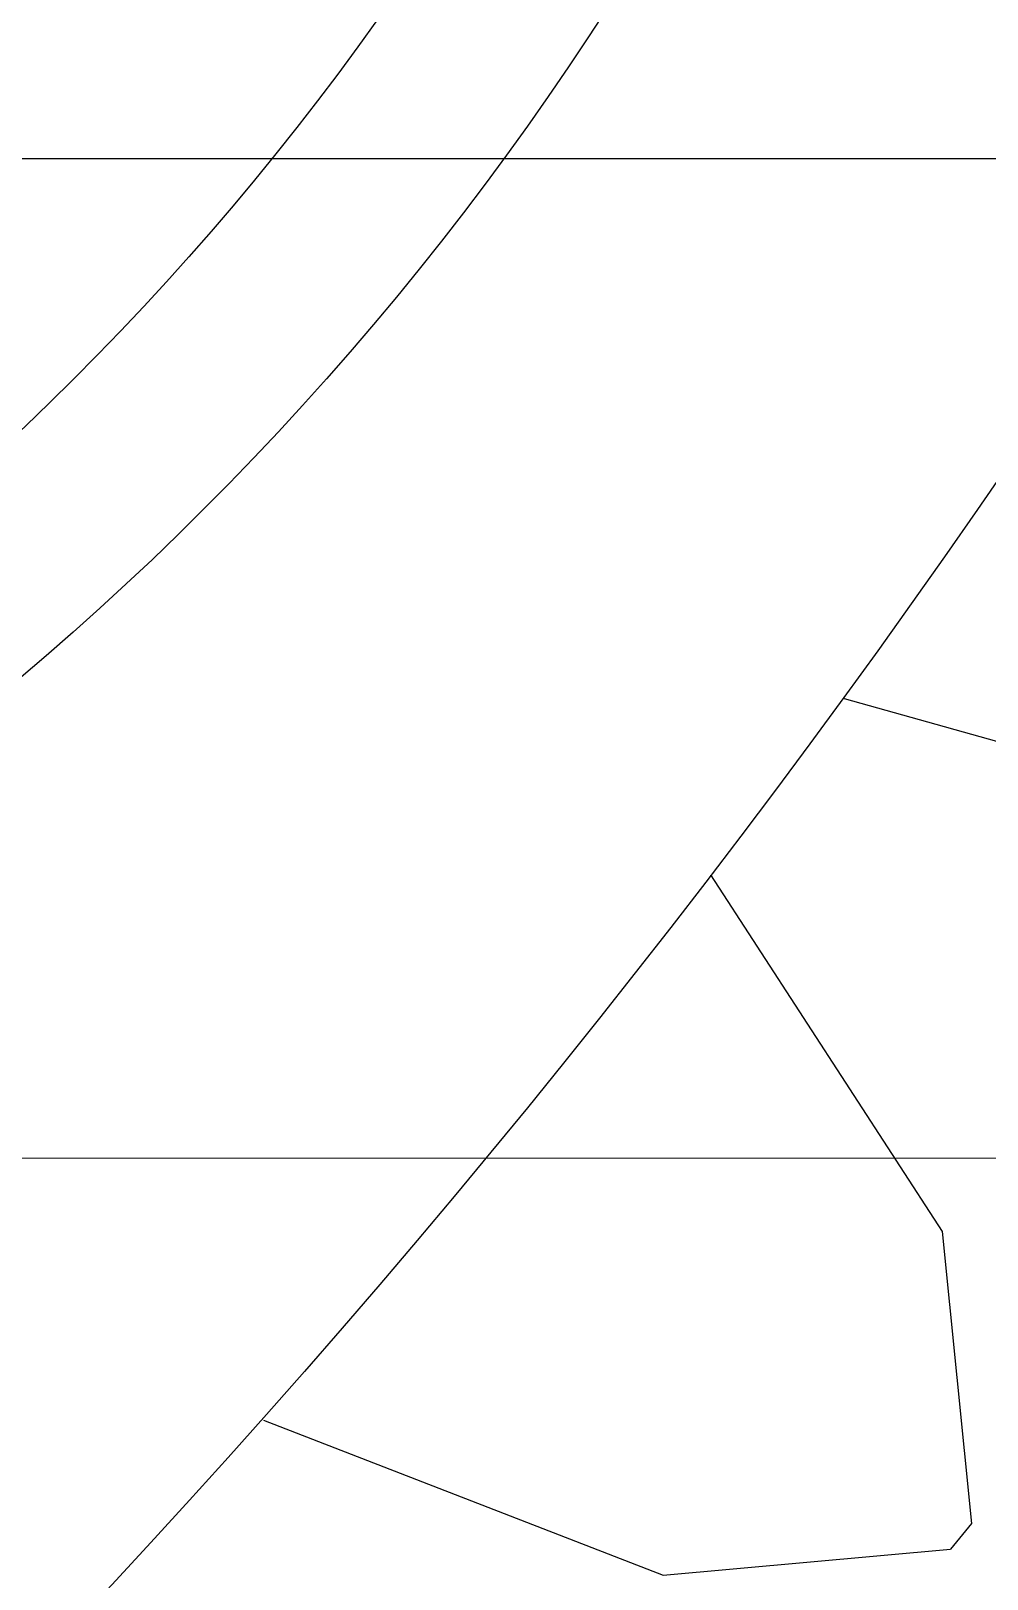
# Model space of a CAD drawing. Extents: x -381 to 213, y -63 to 250.
# Drawn here: x -72.8 to -66.56, y -29.94 to -19.84 of the extents above; entities that cross this region are included whole.
import ezdxf

# ---------------------------------------------------------------- set-up
doc = ezdxf.new("R2010")
doc.units = 0
doc.header["$MEASUREMENT"] = 0
doc.linetypes.add('K5LT65535', pattern=[0])
doc.linetypes.add('K5LT_BASIC', pattern=[0])
doc.layers.add('Системный слой', color=7, linetype='Continuous')

# ---------------------------------------------------------------- blocks, each defined once
blk = doc.blocks.new('*U')
at = {"layer": 'Системный слой', "color": 5, "linetype": 'K5LT_BASIC'}
for p, q in [((-41.505, -27.611), (43.495, -27.611)), ((145.403, -36.218), (145.265, -36.386)), ((145.403, -36.218), (145.265, -36.386))]:
    blk.add_line(p, q, dxfattribs=at)
for points in [[(144.572, -30.836), (147.266, -31.59), (149.115, -31.242)], [(144.572, -30.836), (147.266, -31.59), (149.115, -31.242)], [(143.7, -31.987), (145.211, -34.314), (145.403, -36.218)], [(143.7, -31.987), (145.211, -34.314), (145.403, -36.218)], [(140.783, -35.544), (143.391, -36.555), (145.265, -36.386)], [(140.783, -35.544), (143.391, -36.555), (145.265, -36.386)]]:
    blk.add_lwpolyline(points, dxfattribs=at)
blk = doc.blocks.new('*F')
at = {"layer": 'Системный слой', "color": 5, "linetype": 'K5LT65535'}
blk.add_lwpolyline([(61.31, -34.166), (-32.345, -34.121), (-47.082, -29.094), (-58.662, -6.988), (-60.958, -2.49), (-65.073, -0.385), (-75.983, 2.103), (-86.605, 2.103), (-95.888, 2.103), (-104.022, -0.385), (-108.998, -5.361), (-114.262, -13.687), (-130.243, -13.687), (-130.243, 12.152), (-51.58, 12.152), (-42.01, -15.983), (-39.427, -18.567), (-35.886, -20.385), (-31.867, -21.534), (54.835, -21.534), (57.084, -19.285), (57.084, 15.692), (64.596, 15.692), (64.622, 7.622)], dxfattribs=at)
at = {"layer": 'Системный слой', "color": 5, "linetype": 'K5LT_BASIC'}
for centre, radius in [((94.013, 5.981), 62.534), ((94.013, 5.981), 62.534), ((-21.536, -16.111), 19.5), ((-21.536, -16.111), 18.3)]:
    blk.add_circle(centre, radius, dxfattribs=at)
at = {"layer": 'Системный слой'}
blk.add_blockref('*U', (0, 0), dxfattribs=at)
blk.add_blockref('*U', (0, 0), dxfattribs=at)
blk.add_blockref('*U', (0, 0), dxfattribs=at)
blk.add_blockref('*U', (0, 0), dxfattribs=at)
blk.add_blockref('*U', (0, 0), dxfattribs=at)
blk.add_blockref('*U', (0, 0), dxfattribs=at)
blk.add_blockref('*U', (0, 0), dxfattribs=at)
blk.add_blockref('*U', (0, 0), dxfattribs=at)
blk.add_blockref('*U', (0, 0), dxfattribs=at)
blk.add_blockref('*U', (0, 0), dxfattribs=at)
blk.add_blockref('*U', (0, 0), dxfattribs=at)
blk.add_blockref('*U', (0, 0), dxfattribs=at)
blk.add_blockref('*U', (0, 0), dxfattribs=at)
blk.add_blockref('*U', (0, 0), dxfattribs=at)
blk.add_blockref('*U', (0, 0), dxfattribs=at)
blk.add_blockref('*U', (0, 0), dxfattribs=at)
blk.add_blockref('*U', (0, 0), dxfattribs=at)
blk.add_blockref('*U', (0, 0), dxfattribs=at)
blk.add_blockref('*U', (0, 0), dxfattribs=at)
blk.add_blockref('*U', (0, 0), dxfattribs=at)
blk.add_blockref('*U', (0, 0), dxfattribs=at)
blk.add_blockref('*U', (0, 0), dxfattribs=at)
blk.add_blockref('*U', (0, 0), dxfattribs=at)
blk.add_blockref('*U', (0, 0), dxfattribs=at)
blk.add_blockref('*U', (0, 0), dxfattribs=at)
blk.add_blockref('*U', (0, 0), dxfattribs=at)
blk.add_blockref('*U', (0, 0), dxfattribs=at)
blk.add_blockref('*U', (0, 0), dxfattribs=at)
blk.add_blockref('*U', (0, 0), dxfattribs=at)
blk.add_blockref('*U', (0, 0), dxfattribs=at)
blk.add_blockref('*U', (0, 0), dxfattribs=at)
blk.add_blockref('*U', (0, 0), dxfattribs=at)
blk.add_blockref('*U', (0, 0), dxfattribs=at)
blk.add_blockref('*U', (0, 0), dxfattribs=at)
blk.add_blockref('*U', (0, 0), dxfattribs=at)
blk.add_blockref('*U', (0, 0), dxfattribs=at)
blk.add_blockref('*U', (0, 0), dxfattribs=at)
blk.add_blockref('*U', (0, 0), dxfattribs=at)
blk.add_blockref('*U', (0, 0), dxfattribs=at)
blk.add_blockref('*U', (0, 0), dxfattribs=at)
blk.add_blockref('*U', (0, 0), dxfattribs=at)
blk.add_blockref('*U', (0, 0), dxfattribs=at)
blk.add_blockref('*U', (0, 0), dxfattribs=at)
blk.add_blockref('*U', (0, 0), dxfattribs=at)
blk.add_blockref('*U', (0, 0), dxfattribs=at)
blk.add_blockref('*U', (0, 0), dxfattribs=at)
blk.add_blockref('*U', (0, 0), dxfattribs=at)
blk.add_blockref('*U', (0, 0), dxfattribs=at)
blk.add_blockref('*U', (0, 0), dxfattribs=at)
blk.add_blockref('*U', (0, 0), dxfattribs=at)
blk.add_blockref('*U', (0, 0), dxfattribs=at)
blk.add_blockref('*U', (0, 0), dxfattribs=at)
blk.add_blockref('*U', (0, 0), dxfattribs=at)
blk.add_blockref('*U', (0, 0), dxfattribs=at)
blk.add_blockref('*U', (0, 0), dxfattribs=at)
blk.add_blockref('*U', (0, 0), dxfattribs=at)
blk.add_blockref('*U', (0, 0), dxfattribs=at)
blk.add_blockref('*U', (0, 0), dxfattribs=at)
blk.add_blockref('*U', (0, 0), dxfattribs=at)
blk.add_blockref('*U', (0, 0), dxfattribs=at)
blk.add_blockref('*U', (0, 0), dxfattribs=at)
blk.add_blockref('*U', (0, 0), dxfattribs=at)
blk.add_blockref('*U', (0, 0), dxfattribs=at)
blk.add_blockref('*U', (0, 0), dxfattribs=at)
blk.add_blockref('*U', (0, 0), dxfattribs=at)
blk.add_blockref('*U', (0, 0), dxfattribs=at)
blk.add_blockref('*U', (0, 0), dxfattribs=at)
blk.add_blockref('*U', (0, 0), dxfattribs=at)
blk.add_blockref('*U', (0, 0), dxfattribs=at)
blk.add_blockref('*U', (0, 0), dxfattribs=at)
blk.add_blockref('*U', (0, 0), dxfattribs=at)
blk.add_blockref('*U', (0, 0), dxfattribs=at)
blk.add_blockref('*U', (0, 0), dxfattribs=at)
blk.add_blockref('*U', (0, 0), dxfattribs=at)
blk.add_blockref('*U', (0, 0), dxfattribs=at)
blk.add_blockref('*U', (0, 0), dxfattribs=at)
blk.add_blockref('*U', (0, 0), dxfattribs=at)
blk.add_blockref('*U', (0, 0), dxfattribs=at)
blk.add_blockref('*U', (0, 0), dxfattribs=at)
blk.add_blockref('*U', (0, 0), dxfattribs=at)
blk.add_blockref('*U', (0, 0), dxfattribs=at)
blk.add_blockref('*U', (0, 0), dxfattribs=at)
blk.add_blockref('*U', (0, 0), dxfattribs=at)
blk.add_blockref('*U', (0, 0), dxfattribs=at)
blk.add_blockref('*U', (0, 0), dxfattribs=at)
blk.add_blockref('*U', (0, 0), dxfattribs=at)
blk.add_blockref('*U', (0, 0), dxfattribs=at)
blk.add_blockref('*U', (0, 0), dxfattribs=at)
blk.add_blockref('*U', (0, 0), dxfattribs=at)
blk.add_blockref('*U', (0, 0), dxfattribs=at)
blk.add_blockref('*U', (0, 0), dxfattribs=at)
blk.add_blockref('*U', (0, 0), dxfattribs=at)
blk.add_blockref('*U', (0, 0), dxfattribs=at)
blk.add_blockref('*U', (0, 0), dxfattribs=at)
blk.add_blockref('*U', (0, 0), dxfattribs=at)
blk.add_blockref('*U', (0, 0), dxfattribs=at)
blk.add_blockref('*U', (0, 0), dxfattribs=at)
blk.add_blockref('*U', (0, 0), dxfattribs=at)
blk.add_blockref('*U', (0, 0), dxfattribs=at)
blk.add_blockref('*U', (0, 0), dxfattribs=at)
blk.add_blockref('*U', (0, 0), dxfattribs=at)
blk.add_blockref('*U', (0, 0), dxfattribs=at)
blk.add_blockref('*U', (0, 0), dxfattribs=at)
blk.add_blockref('*U', (0, 0), dxfattribs=at)
blk.add_blockref('*U', (0, 0), dxfattribs=at)
blk.add_blockref('*U', (0, 0), dxfattribs=at)
blk.add_blockref('*U', (0, 0), dxfattribs=at)
blk.add_blockref('*U', (0, 0), dxfattribs=at)
blk.add_blockref('*U', (0, 0), dxfattribs=at)
blk.add_blockref('*U', (0, 0), dxfattribs=at)
blk.add_blockref('*U', (0, 0), dxfattribs=at)
blk.add_blockref('*U', (0, 0), dxfattribs=at)
blk.add_blockref('*U', (0, 0), dxfattribs=at)
blk.add_blockref('*U', (0, 0), dxfattribs=at)
blk.add_blockref('*U', (0, 0), dxfattribs=at)
blk.add_blockref('*U', (0, 0), dxfattribs=at)
blk.add_blockref('*U', (0, 0), dxfattribs=at)
blk.add_blockref('*U', (0, 0), dxfattribs=at)
blk.add_blockref('*U', (0, 0), dxfattribs=at)
blk.add_blockref('*U', (0, 0), dxfattribs=at)
blk.add_blockref('*U', (0, 0), dxfattribs=at)
blk.add_blockref('*U', (0, 0), dxfattribs=at)
blk.add_blockref('*U', (0, 0), dxfattribs=at)
blk.add_blockref('*U', (0, 0), dxfattribs=at)
blk.add_blockref('*U', (0, 0), dxfattribs=at)
blk.add_blockref('*U', (0, 0), dxfattribs=at)
blk.add_blockref('*U', (0, 0), dxfattribs=at)
blk.add_blockref('*U', (0, 0), dxfattribs=at)
blk.add_blockref('*U', (0, 0), dxfattribs=at)
blk.add_blockref('*U', (0, 0), dxfattribs=at)
blk.add_blockref('*U', (0, 0), dxfattribs=at)
blk.add_blockref('*U', (0, 0), dxfattribs=at)
blk.add_blockref('*U', (0, 0), dxfattribs=at)
blk.add_blockref('*U', (0, 0), dxfattribs=at)
blk.add_blockref('*U', (0, 0), dxfattribs=at)
blk.add_blockref('*U', (0, 0), dxfattribs=at)
blk.add_blockref('*U', (0, 0), dxfattribs=at)
blk.add_blockref('*U', (0, 0), dxfattribs=at)
blk.add_blockref('*U', (0, 0), dxfattribs=at)
blk.add_blockref('*U', (0, 0), dxfattribs=at)
blk.add_blockref('*U', (0, 0), dxfattribs=at)
blk.add_blockref('*U', (0, 0), dxfattribs=at)
blk.add_blockref('*U', (0, 0), dxfattribs=at)
blk.add_blockref('*U', (0, 0), dxfattribs=at)
blk.add_blockref('*U', (0, 0), dxfattribs=at)
blk.add_blockref('*U', (0, 0), dxfattribs=at)
blk.add_blockref('*U', (0, 0), dxfattribs=at)
blk.add_blockref('*U', (0, 0), dxfattribs=at)
blk.add_blockref('*U', (0, 0), dxfattribs=at)
blk.add_blockref('*U', (0, 0), dxfattribs=at)
blk.add_blockref('*U', (0, 0), dxfattribs=at)
blk.add_blockref('*U', (0, 0), dxfattribs=at)
blk.add_blockref('*U', (0, 0), dxfattribs=at)
blk.add_blockref('*U', (0, 0), dxfattribs=at)
blk.add_blockref('*U', (0, 0), dxfattribs=at)
blk.add_blockref('*U', (0, 0), dxfattribs=at)
blk.add_blockref('*U', (0, 0), dxfattribs=at)
blk.add_blockref('*U', (0, 0), dxfattribs=at)
blk.add_blockref('*U', (0, 0), dxfattribs=at)
blk.add_blockref('*U', (0, 0), dxfattribs=at)
blk.add_blockref('*U', (0, 0), dxfattribs=at)
blk.add_blockref('*U', (0, 0), dxfattribs=at)
blk.add_blockref('*U', (0, 0), dxfattribs=at)
blk.add_blockref('*U', (0, 0), dxfattribs=at)
blk.add_blockref('*U', (0, 0), dxfattribs=at)
blk.add_blockref('*U', (0, 0), dxfattribs=at)
blk.add_blockref('*U', (0, 0), dxfattribs=at)
blk.add_blockref('*U', (0, 0), dxfattribs=at)
blk.add_blockref('*U', (0, 0), dxfattribs=at)
blk.add_blockref('*U', (0, 0), dxfattribs=at)
blk.add_blockref('*U', (0, 0), dxfattribs=at)
blk.add_blockref('*U', (0, 0), dxfattribs=at)
blk.add_blockref('*U', (0, 0), dxfattribs=at)
blk.add_blockref('*U', (0, 0), dxfattribs=at)
blk.add_blockref('*U', (0, 0), dxfattribs=at)
blk.add_blockref('*U', (0, 0), dxfattribs=at)
blk.add_blockref('*U', (0, 0), dxfattribs=at)
blk.add_blockref('*U', (0, 0), dxfattribs=at)
blk.add_blockref('*U', (0, 0), dxfattribs=at)
blk.add_blockref('*U', (0, 0), dxfattribs=at)
blk.add_blockref('*U', (0, 0), dxfattribs=at)
blk.add_blockref('*U', (0, 0), dxfattribs=at)
blk.add_blockref('*U', (0, 0), dxfattribs=at)
blk.add_blockref('*U', (0, 0), dxfattribs=at)
blk.add_blockref('*U', (0, 0), dxfattribs=at)
blk.add_blockref('*U', (0, 0), dxfattribs=at)
blk.add_blockref('*U', (0, 0), dxfattribs=at)
blk.add_blockref('*U', (0, 0), dxfattribs=at)
blk.add_blockref('*U', (0, 0), dxfattribs=at)
blk.add_blockref('*U', (0, 0), dxfattribs=at)
blk.add_blockref('*U', (0, 0), dxfattribs=at)
blk.add_blockref('*U', (0, 0), dxfattribs=at)
blk.add_blockref('*U', (0, 0), dxfattribs=at)
blk.add_blockref('*U', (0, 0), dxfattribs=at)
blk.add_blockref('*U', (0, 0), dxfattribs=at)
blk.add_blockref('*U', (0, 0), dxfattribs=at)
blk.add_blockref('*U', (0, 0), dxfattribs=at)
blk.add_blockref('*U', (0, 0), dxfattribs=at)
blk.add_blockref('*U', (0, 0), dxfattribs=at)
blk.add_blockref('*U', (0, 0), dxfattribs=at)
blk.add_blockref('*U', (0, 0), dxfattribs=at)
blk.add_blockref('*U', (0, 0), dxfattribs=at)
blk.add_blockref('*U', (0, 0), dxfattribs=at)
blk.add_blockref('*U', (0, 0), dxfattribs=at)
blk.add_blockref('*U', (0, 0), dxfattribs=at)
blk.add_blockref('*U', (0, 0), dxfattribs=at)
blk.add_blockref('*U', (0, 0), dxfattribs=at)

msp = doc.modelspace()

# ---------------------------------------------------------------- block references
at = {"layer": 'Системный слой'}
for p in [(-63.927, 6.935), (-212.068, 6.637)]:
    msp.add_blockref('*F', p, dxfattribs=at)

doc.saveas('drawing.dxf')
